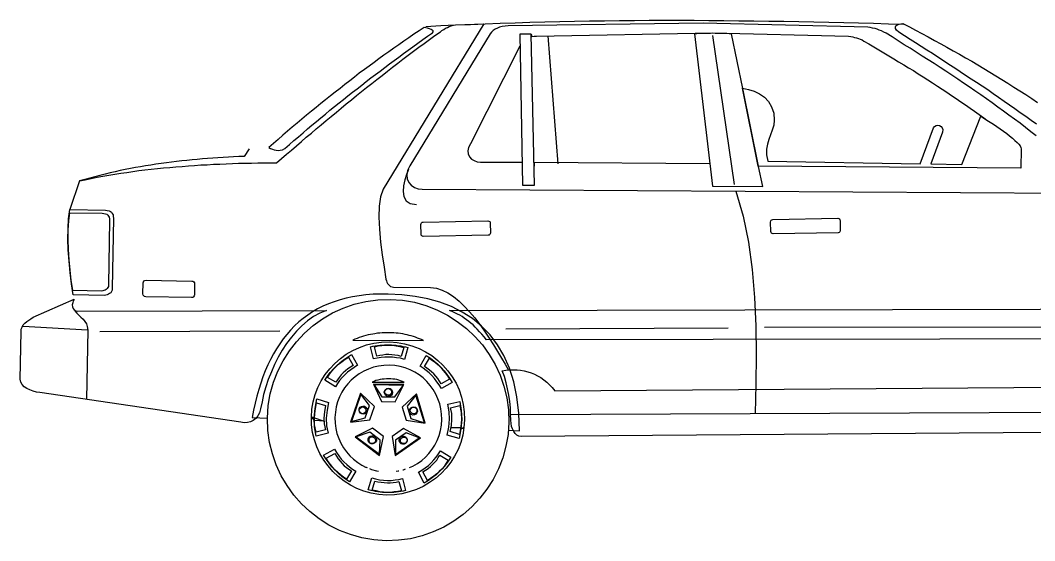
# Model space of a CAD drawing. Extents: x 4612 to 9023, y 19114 to 20603.
# Drawn here: x 4612 to 7514, y 19114 to 20603 of the extents above; entities that cross this region are included whole.
import ezdxf

# ---------------------------------------------------------------- set-up
doc = ezdxf.new("R2010")
doc.units = 0
doc.header["$LTSCALE"] = 100
doc.header["$MEASUREMENT"] = 0
doc.layers.add('LX-CAR', color=6, linetype='CONTINUOUS')

msp = doc.modelspace()

# ---------------------------------------------------------------- linework, layer by layer
at = {"layer": 'LX-CAR'}
msp.add_line((4781.6, 20143.2), (4753.7, 20061.3), dxfattribs=at)
for points in [[(5266.3, 20235.6), (5252.3, 20213.5), (5237.2, 20212.9), (5222.1, 20212.3), (5207.6, 20211.2), (5192.5, 20210.6), (5177.4, 20209.4), (5162.8, 20208.9), (5147.8, 20207.7), (5133.2, 20206.5), (5118.1, 20204.8), (5103.6, 20203.6), (5088.5, 20201.9), (5073.9, 20200.7), (5058.8, 20199), (5044.3, 20197.2), (5029.8, 20194.9), (5014.7, 20193.2), (5000.1, 20190.8), (4985.6, 20188.5), (4970.5, 20186.2), (4956, 20183.9), (4941.4, 20181.5), (4926.9, 20178.6), (4912.4, 20175.7), (4897.8, 20172.8), (4883.3, 20169.3), (4868.8, 20166.4), (4854.3, 20162.9), (4839.7, 20158.9), (4825.2, 20155.4), (4810.7, 20151.3), (4796.2, 20147.2), (4781.6, 20143.2), (4797.9, 20146.7), (4814.7, 20150.2), (4831.6, 20153.7), (4848.4, 20156.6), (4865.3, 20159.5), (4882.1, 20162.4), (4899.6, 20165.3), (4916.4, 20167.6), (4933.9, 20170.5), (4951.3, 20172.8), (4968.7, 20174.6), (4986.2, 20176.9), (5004.2, 20178.6), (5021.6, 20180.4), (5039.6, 20182.1), (5057.1, 20183.9), (5075.1, 20185), (5093.1, 20186.8), (5110.5, 20187.9), (5128.6, 20189.1), (5146.6, 20189.7), (5164.6, 20190.8), (5182.6, 20191.4), (5200.6, 20192.6), (5218.7, 20193.2), (5236.7, 20193.7), (5255.2, 20194.3), (5273.3, 20194.3), (5291.3, 20194.9), (5309.3, 20194.9), (5327.3, 20195.5), (5345.3, 20195.5), (5359.3, 20207.7), (5373.8, 20219.9), (5387.8, 20231.5), (5401.7, 20243.7), (5416.2, 20255.9), (5430.2, 20268.1), (5444.7, 20279.8), (5458.7, 20292), (5473.2, 20304.2), (5487.1, 20315.8), (5501.7, 20328), (5516.2, 20339.6), (5530.1, 20351.8), (5544.7, 20363.4), (5559.2, 20375.1), (5573.7, 20387.3), (5588.3, 20398.9), (5602.8, 20410.5), (5617.9, 20422.1), (5632.4, 20433.8), (5647, 20445.4), (5662.1, 20457), (5677.2, 20468.6), (5691.7, 20480.3), (5706.8, 20491.3), (5721.9, 20502.9), (5737, 20514.5), (5752.1, 20525.6), (5767.3, 20536.6), (5783, 20548.2), (5798.1, 20559.3), (5813.7, 20570.3), (5818.4, 20573.8), (5823.6, 20576.7), (5828.3, 20580.2), (5834.1, 20582.5), (5839.3, 20585.4), (5845.1, 20587.2), (5851, 20588.9), (5857.3, 20589.5), (5938.1, 20593), (5650.4, 20119.4), (5642.9, 20097.8), (5638.8, 20071.1), (5638.2, 20039.7), (5639.4, 20004.9), (5642.9, 19968.3), (5647.5, 19931.6), (5652.8, 19896.2), (5658, 19862.5), (5659.2, 19857.8), (5660.9, 19853.8), (5662.7, 19849.7), (5665, 19846.8), (5667.9, 19843.9), (5671.4, 19841.6), (5675.4, 19840.4), (5680.1, 19839.8), (5785.9, 19838.1), (5802.7, 19836.3), (5819, 19831.1), (5835.3, 19823), (5851, 19812.5), (5867.2, 19799.7), (5882.3, 19785.2), (5897.4, 19768.9), (5912, 19751.5), (5926.5, 19732.9), (5939.9, 19713.7), (5953.2, 19693.9), (5965.4, 19674.8), (5977.6, 19655), (5988.7, 19636.4), (5999.1, 19619), (6009, 19602.1)], [(5323.2, 20239.1), (5327.9, 20236.2), (5333.1, 20233.8), (5338.4, 20232.1), (5344.2, 20230.9), (5350, 20230.4), (5355.8, 20230.9), (5362.2, 20232.7), (5369.2, 20236.2), (5382, 20247.2), (5394.7, 20258.8), (5408.1, 20269.9), (5420.9, 20280.9), (5433.7, 20292), (5446.5, 20302.4), (5459.2, 20313.5), (5472, 20323.9), (5484.8, 20334.4), (5497.6, 20345.4), (5511, 20355.9), (5523.8, 20366.4), (5536.5, 20376.2), (5549.3, 20386.7), (5562.7, 20397.2), (5575.5, 20407), (5588.8, 20417.5), (5601.6, 20427.4), (5615, 20437.8), (5627.8, 20447.7), (5641.2, 20457.6), (5654.5, 20468.1), (5667.9, 20477.9), (5681.2, 20487.8), (5694.6, 20497.7), (5708.6, 20507.6), (5721.9, 20517.4), (5735.3, 20527.3), (5749.2, 20537.8), (5763.2, 20547.7), (5777.1, 20557.6), (5791.1, 20567.4), (5793.4, 20570.3), (5792.8, 20572.7), (5790.5, 20575), (5787, 20576.7), (5782.4, 20578.5), (5777.1, 20580.2), (5771.9, 20581.4), (5767.3, 20582.5), (5752.7, 20572.7), (5738.2, 20562.8), (5723.7, 20552.9), (5709.7, 20543), (5695.2, 20533.1), (5680.7, 20523.3), (5666.7, 20512.8), (5652.2, 20502.9), (5638.2, 20492.5), (5624.3, 20482), (5610.3, 20471.5), (5596.4, 20461.7), (5581.9, 20451.2), (5568.5, 20440.2), (5554.6, 20429.7), (5540.6, 20419.2), (5526.7, 20408.2), (5512.7, 20397.7), (5499.4, 20386.7), (5485.4, 20375.6), (5471.4, 20364.6), (5458.1, 20353.6), (5444.7, 20342.5), (5430.8, 20331.5), (5417.4, 20319.9), (5404, 20308.8), (5390.1, 20297.2), (5376.7, 20285.6), (5363.4, 20274), (5350, 20262.3), (5336.6, 20250.7), (5323.2, 20239.1)], [(7518.8, 20272.2), (7503.1, 20283.8), (7488.1, 20296), (7472.4, 20308.2), (7456.7, 20319.9), (7440.4, 20331.5), (7424.7, 20343.1), (7408.4, 20354.7), (7392.2, 20366.4), (7375.9, 20378), (7359.6, 20389.6), (7343.3, 20400.6), (7327.1, 20412.3), (7310.2, 20423.3), (7293.9, 20434.4), (7277.1, 20446), (7260.2, 20457), (7243.4, 20468.1), (7226.5, 20479.1), (7209.7, 20489.6), (7192.2, 20500.6), (7175.4, 20511.6), (7158, 20522.7), (7141.1, 20533.1), (7123.7, 20544.2), (7106.2, 20555.2), (7088.8, 20565.7), (7082.4, 20569.2), (7076, 20572.7), (7069.6, 20575), (7063.8, 20577.3), (7057.4, 20579.1), (7050.4, 20580.8), (7043.5, 20582), (7036.5, 20583.1), (6565.8, 20594.7), (6007.3, 20586.6), (5999.1, 20586), (5991, 20584.9), (5983.4, 20583.1), (5977.1, 20580.8), (5970.7, 20577.3), (5964.9, 20573.8), (5960.2, 20569.2), (5956.7, 20564.5), (5726.6, 20186.8)], [(5772.5, 20585.4), (5814.9, 20587.8), (5857.3, 20589.5), (5899.8, 20591.2), (5942.2, 20593), (5985.2, 20594.7), (6027.6, 20595.9), (6070, 20597.1), (6112.5, 20598.2), (6155.5, 20599.4), (6197.9, 20600.6), (6240.3, 20601.1), (6283.3, 20601.7), (6325.8, 20602.3), (6368.8, 20602.3), (6411.2, 20602.9), (6454.2, 20602.9), (6496.6, 20602.9), (6539.6, 20602.9), (6582, 20602.3), (6625.1, 20602.3), (6668.1, 20601.7), (6710.5, 20601.1), (6753.5, 20600.6), (6796.5, 20600), (6838.9, 20599.4), (6881.9, 20598.2), (6924.9, 20597.7), (6967.9, 20596.5), (7010.3, 20595.3), (7053.3, 20594.2), (7096.3, 20593), (7139.4, 20591.8)], [(7519.4, 20305.3), (7503.7, 20316.4), (7488.6, 20327.4), (7472.9, 20338.5), (7457.8, 20349.5), (7442.1, 20360.5), (7426.4, 20371), (7410.7, 20382), (7395.1, 20392.5), (7379.9, 20403.5), (7363.7, 20414), (7348, 20424.5), (7332.3, 20434.9), (7316.6, 20445.4), (7300.9, 20455.8), (7285.2, 20466.3), (7268.9, 20476.8), (7253.3, 20486.7), (7237, 20497.1), (7221.3, 20507.6), (7205.6, 20517.4), (7189.3, 20527.9), (7173.6, 20538.4), (7157.4, 20548.2), (7141.7, 20558.7), (7125.4, 20568.6), (7119, 20574.4), (7115.5, 20579.6), (7115.5, 20583.7), (7117.3, 20587.2), (7120.8, 20589.5), (7126, 20591.8), (7131.2, 20593), (7137, 20593.6), (7155.6, 20584.3), (7173.6, 20574.4), (7191.7, 20565.1), (7209.7, 20555.2), (7227.7, 20545.3), (7245.7, 20535.5), (7263.1, 20525.6), (7281.2, 20515.7), (7298.6, 20505.8), (7316, 20495.4), (7334, 20485.5), (7351.5, 20475), (7368.9, 20464.6), (7385.8, 20454.1), (7403.2, 20443.6), (7420.6, 20433.2), (7437.5, 20422.7), (7454.9, 20411.7), (7471.8, 20401.2), (7488.6, 20390.2), (7505.5, 20379.1), (7522.3, 20368.1)], [(6041, 20563.4), (6049.1, 20131.6), (6082.8, 20131.6), (6073.5, 20563.4), (6041, 20563.4)], [(6073.5, 20563.4), (6075.8, 20556.4), (6082.2, 20557), (6089.2, 20557.6), (6593.1, 20566.8), (6981.9, 20557), (6987.7, 20556.4), (6993.5, 20555.2), (6998.7, 20554.1), (7004.5, 20552.9), (7009.7, 20551.2), (7015, 20548.8), (7020.2, 20546.5), (7025.4, 20543.6), (7040, 20535.5), (7053.9, 20526.8), (7068.5, 20518.6), (7082.4, 20509.9), (7096.9, 20501.2), (7110.9, 20493), (7124.8, 20484.3), (7139.4, 20475.6), (7153.3, 20466.9), (7167.2, 20458.8), (7180.6, 20450), (7194.6, 20441.3), (7208.5, 20432.6), (7221.9, 20423.9), (7235.8, 20414.6), (7249.2, 20405.9), (7262.6, 20397.2), (7275.9, 20387.9), (7289.3, 20379.1), (7302.7, 20369.8), (7316, 20361.1), (7329.4, 20351.8), (7342.2, 20342.5), (7355, 20333.2), (7368.3, 20323.9), (7377.6, 20317), (7377.6, 20317)], [(6121.2, 20558.1), (6150.2, 20192.6)], [(6679.1, 20407.6), (6647.1, 20564.5), (6640.1, 20564.5), (6633.2, 20565.1), (6626.8, 20565.1), (6619.8, 20565.1), (6612.8, 20565.1), (6606.5, 20565.1), (6600.1, 20565.1), (6593.1, 20565.7), (6586.7, 20565.1), (6580.3, 20565.1), (6573.9, 20565.1), (6566.9, 20565.1), (6560.5, 20565.1), (6554.2, 20565.1), (6547.2, 20564.5), (6540.8, 20564.5), (6591.9, 20128.7), (6736, 20127.5), (6724.4, 20184.4), (6724.4, 20185.6), (6679.1, 20407.6)], [(6591.9, 20559.3), (6654.1, 20132.7)], [(6041.6, 20528.5), (5899.8, 20249.5), (5894.5, 20239.1), (5892.8, 20229.2), (5893.4, 20220.5), (5896.9, 20212.3), (5902.7, 20206), (5910.2, 20201.3), (5918.9, 20198.4), (5928.8, 20197.2), (6048, 20196.6), (6048, 20193.2)], [(6678.5, 20408.8), (6695.4, 20405.3), (6711.6, 20400.1), (6726.8, 20392.5), (6740.7, 20382.6), (6752.3, 20370.4), (6761.6, 20355.3), (6767.4, 20337.3), (6769.2, 20317), (6767.4, 20302.4), (6763.4, 20288.5), (6758.7, 20275.1), (6753.5, 20261.7), (6749.4, 20248.4), (6746.5, 20233.8), (6747.1, 20217.6), (6750.6, 20200.1), (7186.4, 20192.6), (7224.8, 20294.9), (7227.7, 20299.5), (7231.8, 20301.8), (7237, 20303), (7241.6, 20301.8), (7246.3, 20299.5), (7249.8, 20295.5), (7250.9, 20290.2), (7250.4, 20283.2), (7216.6, 20192), (7305.6, 20190.3), (7360.2, 20328.6), (7368.3, 20323.3), (7377, 20317.5), (7386.3, 20311.7), (7396.2, 20305.3), (7405.5, 20298.9), (7415.4, 20292.5), (7424.7, 20285.6), (7434, 20278.6), (7442.1, 20272.2), (7450.3, 20265.8), (7457.2, 20259.4), (7463.6, 20253.6), (7468.9, 20248.4), (7472.4, 20243.7), (7474.7, 20239.1), (7475.8, 20235.6), (7474.7, 20179.8), (6723.3, 20185.6), (6678.5, 20408.8)], [(5722.5, 20176.3), (5716.7, 20161.8), (5712.1, 20146.1), (5708, 20129.2), (5707.4, 20113), (5709.2, 20098.4), (5716.1, 20086.8), (5727.7, 20078.7), (5745.7, 20075.8)], [(5726.6, 20186.8), (5720.2, 20172.8), (5717.9, 20160.6), (5719, 20149), (5723.1, 20139.1), (5730.1, 20131), (5739.4, 20124.6), (5749.8, 20121.1), (5761.5, 20119.4), (7610.1, 20108.3)], [(6584.4, 20192.6), (6081.7, 20196.1), (6081.7, 20185.6)], [(6659.3, 20114.1), (6680.3, 20042.6), (6695.4, 19967.7), (6705.8, 19889.8), (6712.8, 19810.2), (6716.3, 19728.8), (6717.5, 19645.7), (6716.3, 19562), (6714, 19478.3)], [(4753.7, 20061.3), (4855.4, 20059.5), (4860.6, 20058.9), (4865.9, 20057.8), (4870, 20056), (4872.9, 20053.7), (4875.2, 20050.2), (4877.5, 20046.7), (4878.1, 20041.5), (4878.7, 20036.3), (4875.2, 19835.2), (4874.6, 19830.5), (4872.9, 19826.5), (4870.5, 19823.6), (4867.6, 19821.2), (4864.1, 19818.9), (4860.6, 19817.7), (4856.6, 19816.6), (4852.5, 19816), (4763, 19817.7), (4758.4, 19849.1), (4754.3, 19881.7), (4751.4, 19914.2), (4749.1, 19946.2), (4747.9, 19977), (4748.5, 20007.2), (4750.2, 20035.1), (4753.7, 20061.3)], [(4753.7, 20052.5), (4846.1, 20050.8), (4851.3, 20050.2), (4855.4, 20049.6), (4859.5, 20047.9), (4862.4, 20045.5), (4864.7, 20042.6), (4866.5, 20039.2), (4867.1, 20035.1), (4867.6, 20029.8), (4864.7, 19845.6), (4864.1, 19841.6), (4862.4, 19838.1), (4860.6, 19835.2), (4857.7, 19832.8), (4854.8, 19831.1), (4851.3, 19829.9), (4847.9, 19828.8), (4843.8, 19828.2), (4761.8, 19829.9), (4757.8, 19859), (4754.3, 19888), (4751.4, 19917.7), (4749.7, 19947.3), (4748.5, 19975.8), (4749.1, 20003.1), (4750.8, 20028.7), (4753.7, 20052.5)], [(5764.4, 20025.8), (5949.7, 20028.7), (5952.6, 20028.1), (5955, 20026.9), (5956.1, 20025.2), (5956.7, 20022.3), (5957.3, 19995), (5956.7, 19992.1), (5955.5, 19989.8), (5953.8, 19988.6), (5950.9, 19988), (5764.9, 19984.5), (5762.6, 19985.1), (5760.3, 19986.3), (5759.1, 19988.6), (5758.5, 19990.9), (5758, 20018.8), (5758.5, 20021.1), (5759.7, 20023.5), (5761.5, 20025.2), (5764.4, 20025.8)], [(6765.1, 20032.8), (6951.1, 20036.3), (6953.4, 20035.7), (6955.7, 20034.5), (6956.9, 20032.2), (6957.4, 20029.8), (6958, 20002), (6957.4, 19999.6), (6956.3, 19997.3), (6954.5, 19995.6), (6951.6, 19995), (6766.3, 19992.1), (6763.4, 19992.7), (6761, 19993.8), (6759.9, 19995.6), (6759.3, 19998.5), (6758.7, 20025.8), (6759.3, 20028.7), (6760.5, 20031), (6762.2, 20032.2), (6765.1, 20032.8)], [(4971.6, 19859), (5103, 19856.7), (5105.9, 19856.1), (5108.2, 19854.4), (5110, 19852), (5110.5, 19848.5), (5110, 19817.7), (5109.4, 19814.2), (5107.6, 19811.9), (5105.3, 19810.2), (5101.8, 19809.6), (4971.1, 19811.9), (4967.6, 19812.5), (4965.3, 19814.2), (4963.5, 19816.6), (4962.9, 19820.1), (4963.5, 19851.5), (4964.1, 19854.4), (4965.8, 19857.3), (4968.2, 19858.4), (4971.6, 19859)], [(4765.9, 19805.5), (4763, 19800.3), (4761.8, 19794.5), (4760.7, 19788.7), (4761.3, 19783.5), (4763, 19778.2), (4766.5, 19774.1), (4770.6, 19771.8), (4777, 19770.7), (5487.7, 19772.4), (5469.1, 19764.8), (5450.5, 19755), (5433.7, 19742.8), (5417.4, 19728.8), (5401.7, 19713.1), (5387.8, 19696.3), (5373.8, 19678.2), (5361.6, 19659.1), (5350, 19638.7), (5339.5, 19617.8), (5330.2, 19596.9), (5321.5, 19575.4), (5314.5, 19553.9), (5308.1, 19532.4), (5303.5, 19511.5), (5299.4, 19491.1), (5295.9, 19480.1), (5291.3, 19470.8), (5285.5, 19463.3), (5278.5, 19458), (5270.4, 19454), (5261.7, 19452.2), (5252.3, 19451.6), (5242.5, 19452.8), (4668.3, 19537.6), (4658.4, 19539.4), (4649.1, 19541.7), (4639.2, 19545.2), (4630.5, 19549.2), (4622.9, 19554.5), (4617.1, 19560.9), (4613.1, 19567.8), (4611.9, 19576.6), (4614.2, 19712.6), (4614.8, 19719.5), (4617.1, 19725.3), (4620.6, 19731.2), (4625.3, 19736.4), (4630.5, 19741), (4636.3, 19745.1), (4642.1, 19749.2), (4648.5, 19753.2), (4765.9, 19805.5)], [(6007.8, 19430.1), (6040.4, 19428.4), (6038.7, 19478.9), (6032.8, 19526), (6024.1, 19569), (6011.3, 19607.9), (5995.7, 19643.4), (5977.6, 19674.8), (5956.1, 19703.2), (5931.7, 19728.2), (5905.6, 19749.7), (5876.5, 19768.3), (5845.7, 19784), (5812.6, 19796.8), (5777.7, 19806.1), (5741.7, 19813.1), (5703.3, 19817.7), (5664.4, 19819.5), (5642.9, 19819.5), (5621.4, 19818.9), (5601, 19817.1), (5581.9, 19814.8), (5562.7, 19811.3), (5544.1, 19807.9), (5526.7, 19803.2), (5509.8, 19797.4), (5493.5, 19791.6), (5477.8, 19784.6), (5462.7, 19777.1), (5448.2, 19768.9), (5434.8, 19759.6), (5421.5, 19749.7), (5408.7, 19739.9), (5396.5, 19728.8), (5385.4, 19716.6), (5374.4, 19704.4), (5363.9, 19691.6), (5354.1, 19677.7), (5344.8, 19663.2), (5336, 19648.6), (5327.9, 19632.9), (5320.3, 19616.7), (5312.8, 19599.8), (5305.8, 19582.9), (5300, 19564.9), (5294.2, 19546.3), (5288.4, 19527.2), (5283.7, 19507.4), (5279.1, 19487.6), (5275, 19466.7), (5319.2, 19464.4), (5319.2, 19469.1), (5319.5, 19469.1)], [(5670.2, 19804.4), (5705.7, 19802.1), (5739.4, 19796.2), (5772.5, 19787), (5803.9, 19774.7), (5834.1, 19759.6), (5862, 19741.6), (5888.2, 19721.3), (5912.6, 19698.6), (5934.7, 19674.2), (5953.8, 19646.9), (5970.7, 19618.4), (5984.6, 19587.6), (5995.7, 19556.2), (6003.8, 19523.1), (6008.5, 19488.8), (6009.6, 19453.4), (6007.3, 19417.9), (6001.5, 19384.2), (5992.2, 19351.1), (5980, 19319.7), (5964.9, 19289.5), (5946.9, 19261.6), (5926.5, 19235.5), (5903.9, 19211.1), (5879.4, 19189), (5852.1, 19169.8), (5823.6, 19152.9), (5792.9, 19139), (5761.5, 19127.9), (5728.3, 19119.8), (5694.1, 19115.2), (5658.6, 19114), (5623.2, 19116.3), (5589.4, 19122.1), (5556.3, 19131.4), (5524.9, 19143.6), (5494.7, 19158.8), (5466.8, 19176.8), (5440.7, 19197.1), (5416.3, 19219.8), (5394.2, 19244.2), (5375, 19271.5), (5358.1, 19300), (5344.2, 19330.8), (5333.1, 19362.1), (5325, 19395.3), (5320.4, 19429.6), (5319.2, 19465), (5321.5, 19500.4), (5327.3, 19534.1), (5336.6, 19567.3), (5348.8, 19598.7), (5364, 19628.9), (5382, 19656.8), (5402.3, 19682.9), (5425, 19707.3), (5449.4, 19729.4), (5476.7, 19748.6), (5505.2, 19765.5), (5536, 19779.4), (5567.3, 19790.4), (5600.5, 19798.6), (5634.8, 19803.2), (5670.2, 19804.4)], [(4768.2, 19771.8), (4773.5, 19765.4), (4779.3, 19759.6), (4785.1, 19753.8), (4791.5, 19748), (4796.7, 19741.6), (4801.4, 19734.6), (4803.7, 19726.5), (4804.9, 19716.6), (4801.4, 19519)], [(5945.7, 19688.7), (5938.7, 19696.8), (5932.3, 19705), (5925.3, 19712), (5919.5, 19718.9), (5913.1, 19725.3), (5907.3, 19731.2), (5900.9, 19736.4), (5895.1, 19741.6), (5888.7, 19746.2), (5882.3, 19750.9), (5875.9, 19755), (5869.5, 19759), (5862.6, 19762.5), (5855.6, 19766), (5848, 19769.5), (5839.9, 19773), (7952.4, 19777.1)], [(4804.3, 19716), (4620, 19726.5)], [(4839.7, 19712.6), (5354.1, 19714.3)], [(5765.5, 19687), (5759.7, 19689.3), (5754.5, 19691.6), (5748.7, 19693.9), (5742.8, 19696.3), (5737, 19698), (5730.6, 19699.8), (5724.8, 19701.5), (5718.4, 19703.2), (5712.6, 19704.4), (5706.2, 19705.6), (5699.8, 19706.7), (5693.5, 19707.3), (5687.1, 19707.9), (5680.7, 19708.5), (5674.3, 19709.1), (5667.9, 19709.1), (5660.9, 19709.1), (5653.9, 19709.1), (5647, 19708.5), (5640.6, 19707.9), (5633.6, 19707.3), (5626.6, 19706.2), (5620.2, 19705), (5613.8, 19703.8), (5606.8, 19702.7), (5600.5, 19700.9), (5594.1, 19699.2), (5587.7, 19696.8), (5581.9, 19695.1), (5575.5, 19692.8), (5569.1, 19690.5), (5563.3, 19687.6), (5765.5, 19687)], [(6001.5, 19720.1), (6636.7, 19723)], [(6741.3, 19724.7), (7640.9, 19725.9)], [(5667.9, 19682.9), (5690, 19681.2), (5711.5, 19677.7), (5732.4, 19671.9), (5752.7, 19664.3), (5771.3, 19654.4), (5789.3, 19643.4), (5806.2, 19630), (5821.3, 19616.1), (5835.3, 19599.8), (5847.5, 19582.9), (5858.5, 19564.4), (5867.2, 19545.2), (5874.2, 19524.8), (5879.4, 19503.9), (5882.3, 19482.4), (5882.9, 19459.8), (5881.2, 19437.7), (5877.7, 19416.2), (5871.9, 19395.3), (5864.3, 19374.9), (5854.4, 19356.3), (5843.4, 19338.3), (5830, 19321.5), (5816.1, 19306.3), (5799.8, 19292.4), (5783, 19280.2), (5764.4, 19269.2), (5745.2, 19260.4), (5724.8, 19253.5), (5703.9, 19248.2), (5682.4, 19245.3), (5659.7, 19244.7), (5637.7, 19246.5), (5616.2, 19250), (5595.2, 19255.8), (5574.9, 19263.3), (5556.3, 19273.2), (5538.3, 19284.2), (5521.4, 19297.6), (5506.3, 19312.1), (5492.4, 19327.8), (5480.2, 19344.7), (5469.1, 19363.3), (5460.4, 19382.5), (5453.4, 19402.8), (5448.2, 19423.7), (5445.3, 19445.2), (5444.7, 19467.9), (5446.5, 19490), (5449.9, 19511.5), (5455.8, 19532.4), (5463.3, 19552.7), (5473.2, 19571.3), (5484.2, 19589.3), (5497.6, 19606.2), (5512.1, 19621.3), (5527.8, 19635.3), (5544.7, 19647.5), (5563.3, 19658.5), (5582.4, 19667.2), (5602.8, 19674.2), (5623.7, 19679.4), (5645.2, 19682.3), (5667.9, 19682.9)], [(7891.4, 19691.6), (5945.7, 19688.7)], [(5613.8, 19668.4), (5620.8, 19670.1), (5627.2, 19671.3), (5634.2, 19672.4), (5640.6, 19673), (5647, 19673.6), (5653.9, 19674.2), (5660.3, 19674.2), (5666.7, 19674.2), (5673.7, 19674.2), (5680.1, 19673.6), (5686.5, 19673), (5693.5, 19671.9), (5700.4, 19671.3), (5706.8, 19669.5), (5713.8, 19668.4), (5720.8, 19666.6), (5710.9, 19632.9), (5699.8, 19635.8), (5688.2, 19637.6), (5677.2, 19638.7), (5666.1, 19639.3), (5654.5, 19639.3), (5644.1, 19638.2), (5633, 19636.4), (5622.6, 19634.1), (5613.8, 19668.4)], [(5625.5, 19669), (5635.9, 19671.3), (5646.4, 19672.4), (5656.2, 19673.6), (5666.7, 19673.6), (5677.2, 19673), (5687.6, 19671.9), (5698.1, 19669.5), (5709.2, 19667.2), (5701.6, 19641.1), (5692.9, 19643.4), (5683.6, 19644.6), (5674.8, 19645.7), (5666.1, 19646.3), (5657.4, 19646.3), (5648.7, 19645.1), (5640.6, 19644), (5632.4, 19642.2), (5625.5, 19669)], [(5483.7, 19573.1), (5491.2, 19584.7), (5498.8, 19595.2), (5507.5, 19605), (5516.8, 19614.3), (5526.1, 19623), (5536.5, 19631.2), (5548.2, 19639.3), (5559.8, 19646.9), (5576.6, 19616.1), (5566.8, 19609.7), (5557.5, 19603.3), (5548.2, 19596.3), (5540, 19588.8), (5532.5, 19580.6), (5525.5, 19572.5), (5519.1, 19563.8), (5513.3, 19554.5), (5483.7, 19573.1)], [(5491.2, 19581.2), (5497, 19590.5), (5502.8, 19598.6), (5509.8, 19606.8), (5516.8, 19613.8), (5524.9, 19620.7), (5533, 19627.1), (5541.8, 19633.5), (5551.1, 19639.3), (5564.4, 19615.5), (5556.9, 19610.8), (5549.3, 19605.6), (5542.3, 19599.8), (5535.9, 19594), (5529.6, 19588.2), (5524.3, 19581.2), (5519.1, 19574.2), (5514.4, 19567.3), (5491.2, 19581.2)], [(5773.6, 19643.4), (5785.3, 19635.8), (5795.7, 19627.7), (5805.6, 19619.6), (5814.9, 19610.3), (5824.2, 19600.4), (5832.4, 19589.9), (5839.9, 19578.9), (5847.5, 19566.7), (5816.6, 19549.8), (5810.3, 19559.7), (5803.9, 19569), (5796.9, 19578.3), (5789.3, 19586.4), (5781.8, 19594), (5773.1, 19601), (5764.4, 19607.3), (5755.6, 19613.2), (5773.6, 19643.4)], [(5782.4, 19635.8), (5791.1, 19630), (5799.8, 19623.6), (5807.4, 19617.2), (5814.9, 19609.7), (5821.3, 19602.1), (5827.7, 19594), (5834.1, 19585.3), (5839.9, 19576), (5816.1, 19562.6), (5811.4, 19570.2), (5806.2, 19577.7), (5801, 19584.7), (5795.1, 19591.1), (5788.8, 19596.9), (5782.4, 19602.1), (5775.4, 19607.3), (5768.4, 19612), (5782.4, 19635.8)], [(5725.4, 19323.2), (5735.3, 19327.3), (5748.1, 19334.8), (5760.3, 19343.5), (5771.3, 19353.4), (5781.2, 19363.9), (5790.5, 19375.5), (5798.1, 19387.7), (5805, 19401.1), (5810.3, 19415), (5814.3, 19429.5), (5816.6, 19444.7), (5817.8, 19460.4), (5817.2, 19476), (5815.5, 19491.1), (5812, 19505.7), (5806.8, 19520.2), (5801, 19533.5), (5793.4, 19546.3), (5784.7, 19558.5), (5775.4, 19569.6), (5764.4, 19579.5), (5752.7, 19588.8), (5740.5, 19596.3), (5727.1, 19603.3), (5713.2, 19608.5), (5698.7, 19612.6), (5683.6, 19614.9), (5667.9, 19616.1), (5652.2, 19615.5), (5637.1, 19613.8), (5622.6, 19610.3), (5608, 19605), (5594.7, 19599.2), (5581.9, 19591.7), (5569.7, 19582.9), (5558.6, 19573.7), (5548.7, 19562.6), (5539.4, 19551), (5531.9, 19538.8), (5524.9, 19525.4), (5519.7, 19511.5), (5515.6, 19496.9), (5513.3, 19481.8), (5512.1, 19466.2), (5512.7, 19450.5), (5514.4, 19435.4), (5517.9, 19420.8), (5523.2, 19406.3), (5529, 19392.9), (5536.5, 19380.1), (5545.3, 19367.9), (5555.1, 19356.9), (5565.6, 19347), (5577.2, 19337.7), (5589.4, 19330.2), (5601.6, 19323.8), (5601.6, 19323.8)], [(5991, 19600.4), (6001.5, 19601.5), (6012.5, 19602.7), (6023, 19602.7), (6033.4, 19602.7), (6043.3, 19601.5), (6053.8, 19599.8), (6063.7, 19596.9), (6073.5, 19594), (6082.8, 19590.5), (6092.1, 19585.8), (6100.8, 19580.6), (6109.6, 19574.2), (6118.3, 19567.8), (6126.4, 19560.3), (6134, 19552.1), (6141.5, 19542.9), (7848.4, 19555)], [(7799.5, 19425.5), (6045.1, 19412.1), (6038.7, 19413.3), (6032.8, 19416.2), (6028.2, 19420.8), (6023.5, 19426.6), (6020.1, 19433.6), (6017.7, 19441.2), (6016, 19449.9), (6015.4, 19458), (6014.8, 19476), (6014.3, 19494), (6012.5, 19512), (6009.6, 19530.1), (6006.1, 19548.1), (6002, 19566.1), (5996.8, 19583.5), (5991, 19600.4)], [(5710.3, 19567.3), (5705.1, 19569.6), (5699.8, 19571.3), (5694.6, 19573.1), (5689.4, 19574.8), (5683.6, 19576), (5677.7, 19576.6), (5671.9, 19577.1), (5666.1, 19577.1), (5659.7, 19577.1), (5653.3, 19576.6), (5647.5, 19576), (5641.7, 19574.8), (5635.3, 19573.7), (5629.5, 19571.9), (5624.3, 19569.6), (5618.5, 19567.3), (5710.3, 19567.3)], [(5622, 19562), (5645.2, 19512), (5684.7, 19511.5), (5709.7, 19560.9), (5622, 19562)], [(5556.9, 19453.4), (5611.5, 19459.8), (5624.9, 19497.5), (5585.3, 19536.4), (5556.9, 19453.4)], [(5559.8, 19455.1), (5598.7, 19465.6), (5610.9, 19501), (5586.5, 19533.5), (5559.8, 19455.1)], [(5624.3, 19560.3), (5646.4, 19526), (5683.6, 19525.4), (5707.4, 19558.5), (5624.3, 19560.3)], [(5665.6, 19550.4), (5670.2, 19549.2), (5673.7, 19546.9), (5676, 19542.9), (5677.2, 19538.2), (5676, 19533.5), (5673.7, 19530.1), (5670.2, 19527.7), (5665.6, 19526.6), (5660.9, 19527.7), (5656.8, 19530.1), (5654.5, 19534.1), (5653.3, 19538.8), (5654.5, 19543.4), (5657.4, 19546.9), (5660.9, 19549.2), (5665.6, 19550.4)], [(5665, 19549.2), (5668.5, 19548.7), (5671.4, 19546.3), (5673.7, 19542.9), (5674.3, 19539.4), (5673.7, 19535.9), (5671.4, 19533), (5667.9, 19530.6), (5664.4, 19530.1), (5660.9, 19531.2), (5657.4, 19533.5), (5655.1, 19536.4), (5654.5, 19539.9), (5655.7, 19543.4), (5658, 19546.3), (5660.9, 19548.7), (5665, 19549.2)], [(5745.2, 19534.1), (5704.5, 19496.4), (5716.1, 19458.6), (5770.7, 19449.9), (5745.2, 19534.1)], [(5458.7, 19413.3), (5453.4, 19439.4), (5452.9, 19465.6), (5455.2, 19492.3), (5460.4, 19519.6), (5494.1, 19509.7), (5489.5, 19487), (5487.1, 19465), (5488.3, 19442.9), (5492.4, 19421.4), (5458.7, 19413.3)], [(5458.1, 19424.9), (5454, 19445.2), (5453.4, 19465.6), (5455.2, 19486.5), (5459.2, 19508), (5485.4, 19500.4), (5481.9, 19482.4), (5480.8, 19465), (5481.3, 19448.1), (5484.8, 19431.3), (5458.1, 19424.9)], [(5744, 19530.6), (5718.4, 19499.3), (5729.5, 19463.8), (5768.4, 19451.6), (5744, 19530.6)], [(5869, 19512.6), (5873.6, 19486.5), (5874.8, 19460.4), (5872.5, 19433.6), (5867.2, 19406.3), (5833.5, 19416.2), (5838.2, 19438.8), (5839.9, 19461.5), (5839.3, 19483), (5835.3, 19504.5), (5869, 19512.6)], [(5581.9, 19491.7), (5584.2, 19495.8), (5587.7, 19498.1), (5591.8, 19499.3), (5596.4, 19498.7), (5600.5, 19496.4), (5603.4, 19492.9), (5604.5, 19488.2), (5603.9, 19483.6), (5601.6, 19479.5), (5598.1, 19477.2), (5593.5, 19476), (5588.8, 19476.6), (5584.8, 19478.9), (5582.4, 19482.4), (5581.3, 19487), (5581.9, 19491.7)], [(5582.4, 19490), (5584.2, 19493.4), (5587.7, 19495.8), (5591.2, 19496.9), (5594.7, 19496.4), (5597.6, 19494.6), (5599.9, 19491.1), (5601, 19487.6), (5600.5, 19484.1), (5598.7, 19480.7), (5595.2, 19478.3), (5591.8, 19477.2), (5588.3, 19477.8), (5584.8, 19479.5), (5583, 19483), (5581.9, 19486.5), (5582.4, 19490)], [(5747.5, 19488.8), (5748.1, 19484.1), (5746.9, 19479.5), (5744, 19476), (5739.9, 19473.7), (5735.3, 19473.1), (5730.6, 19474.9), (5727.1, 19477.8), (5724.8, 19481.8), (5724.2, 19486.5), (5726, 19491.1), (5728.9, 19494), (5733, 19496.4), (5737.6, 19496.9), (5742.3, 19495.8), (5745.2, 19492.9), (5747.5, 19488.8)], [(5746.3, 19489.4), (5746.3, 19485.3), (5745.7, 19481.8), (5743.4, 19478.9), (5739.9, 19477.2), (5736.5, 19476.6), (5733, 19477.8), (5730.1, 19480.1), (5728.3, 19483.6), (5727.7, 19487.6), (5728.9, 19491.1), (5731.2, 19494), (5734.1, 19495.8), (5738.2, 19496.4), (5741.7, 19495.2), (5744.6, 19492.9), (5746.3, 19489.4)], [(5869.5, 19501), (5873.6, 19480.7), (5874.2, 19460.4), (5872.5, 19439.4), (5868.4, 19417.9), (5842.2, 19426), (5845.7, 19443.5), (5846.9, 19460.9), (5846.3, 19477.8), (5842.8, 19494.6), (5869.5, 19501)], [(6016, 19475.4), (7840.2, 19482.4)], [(5444.7, 19467.9), (5452.9, 19458), (5452.9, 19465.6), (5444.7, 19467.9)], [(5481.3, 19456.3), (5453.4, 19458), (5453.4, 19465.6), (5481.3, 19456.3)], [(5640, 19358.1), (5651, 19412.1), (5619.6, 19435.9), (5570.3, 19411), (5640, 19358.1)], [(5639.4, 19361.6), (5641.7, 19401.6), (5612.1, 19424.3), (5573.2, 19411), (5639.4, 19361.6)], [(5756.8, 19408), (5708.6, 19434.8), (5676, 19412.1), (5684.7, 19357.5), (5756.8, 19408)], [(5753.3, 19408), (5715.5, 19422.6), (5685.3, 19401.6), (5685.3, 19360.4), (5753.3, 19408)], [(5871.9, 19437.1), (5844.5, 19438.3), (5844.5, 19437.7), (5871.9, 19437.1)], [(5872.5, 19433.6), (5881.2, 19436.5), (5881.2, 19437.7), (5872.5, 19433.6)], [(5611.5, 19393.5), (5608.6, 19397), (5606.8, 19401.1), (5607.4, 19405.7), (5609.2, 19409.8), (5612.7, 19412.7), (5617.3, 19414.4), (5622, 19414.4), (5626, 19412.1), (5628.9, 19408.6), (5630.7, 19404.5), (5630.7, 19399.9), (5628.4, 19395.8), (5624.9, 19392.9), (5620.2, 19391.2), (5615.6, 19391.2), (5611.5, 19393.5)], [(5613.3, 19393.5), (5610.9, 19396.4), (5609.8, 19400.5), (5609.8, 19404), (5610.9, 19407.5), (5613.8, 19409.8), (5617.3, 19411), (5621.4, 19410.4), (5624.9, 19408.6), (5627.2, 19405.7), (5628.4, 19402.2), (5628.4, 19398.7), (5626.6, 19395.3), (5623.7, 19392.9), (5620.2, 19391.8), (5616.7, 19391.8), (5613.3, 19393.5)], [(5714.4, 19391.8), (5710.3, 19390), (5705.7, 19390), (5701.6, 19391.2), (5698.1, 19394.7), (5695.8, 19398.7), (5695.8, 19403.4), (5697.5, 19407.5), (5700.4, 19411), (5705.1, 19412.7), (5709.7, 19413.3), (5713.8, 19411.5), (5717.3, 19408), (5719, 19404), (5719, 19399.3), (5717.3, 19395.3), (5714.4, 19391.8)], [(5714.4, 19393.5), (5710.9, 19391.8), (5707.4, 19391.8), (5703.9, 19392.9), (5701, 19395.3), (5699.8, 19398.7), (5699.8, 19402.2), (5701, 19405.7), (5703.3, 19408.6), (5706.8, 19410.4), (5710.9, 19410.4), (5714.4, 19409.2), (5717.3, 19406.3), (5718.4, 19402.8), (5718.4, 19399.3), (5717.3, 19396.4), (5714.4, 19393.5)], [(5554, 19282.5), (5542.3, 19290.1), (5531.9, 19297.6), (5522, 19306.3), (5512.7, 19315.6), (5503.4, 19325.5), (5495.3, 19336), (5487.1, 19347), (5479.6, 19359.2), (5511, 19376.1), (5516.8, 19366.2), (5523.2, 19356.9), (5530.1, 19347.6), (5537.7, 19339.5), (5545.8, 19331.9), (5554, 19324.9), (5562.7, 19318.6), (5572, 19312.7), (5554, 19282.5)], [(5545.3, 19290.1), (5536.5, 19295.9), (5527.8, 19302.3), (5520.3, 19308.7), (5512.7, 19316.2), (5505.7, 19323.8), (5499.4, 19331.9), (5492.9, 19340.6), (5487.1, 19349.9), (5511.5, 19363.3), (5516.2, 19355.7), (5521.4, 19348.2), (5526.7, 19341.2), (5533, 19334.8), (5538.9, 19328.4), (5545.3, 19323.2), (5552.2, 19318.6), (5559.2, 19313.9), (5545.3, 19290.1)], [(5844, 19353.4), (5836.4, 19341.8), (5828.9, 19331.3), (5820.1, 19320.9), (5811.4, 19311.6), (5801.5, 19302.9), (5791.1, 19294.7), (5779.5, 19286.6), (5767.8, 19279), (5751, 19309.8), (5760.9, 19316.2), (5770.2, 19322.6), (5779.5, 19329.6), (5787.6, 19337.1), (5795.1, 19345.3), (5802.1, 19353.4), (5808.5, 19362.1), (5814.3, 19371.4), (5844, 19353.4)], [(5836.4, 19344.1), (5830.6, 19335.4), (5824.8, 19326.7), (5817.8, 19319.1), (5810.8, 19312.1), (5803.3, 19305.2), (5795.1, 19298.8), (5785.9, 19292.4), (5776.6, 19286.6), (5763.8, 19311), (5771.3, 19315.6), (5778.9, 19320.9), (5785.3, 19326.1), (5791.7, 19331.9), (5798.1, 19338.3), (5803.3, 19344.7), (5807.9, 19351.7), (5812.6, 19358.6), (5836.4, 19344.1)], [(5605.1, 19322.6), (5602.8, 19323.2), (5601.6, 19323.8), (5601.6, 19323.8)], [(5610.9, 19320.3), (5616.7, 19318), (5631.3, 19313.9), (5637.1, 19312.7), (5637.1, 19312.7)], [(5694.6, 19313.3), (5692.9, 19312.7), (5687.1, 19312.1), (5687.1, 19312.1)], [(5713.2, 19318.6), (5707.4, 19316.2), (5706.8, 19316.2), (5706.8, 19316.2)], [(5713.8, 19257.5), (5707.4, 19255.8), (5700.4, 19254.6), (5694, 19253.5), (5687.6, 19252.9), (5680.7, 19252.3), (5674.3, 19251.7), (5667.9, 19251.7), (5661.5, 19251.7), (5654.5, 19251.7), (5648.1, 19252.3), (5641.7, 19252.9), (5634.7, 19254), (5627.8, 19254.6), (5621.4, 19256.4), (5614.4, 19257.5), (5607.4, 19259.3), (5617.3, 19293.6), (5628.4, 19290.6), (5640, 19288.3), (5651, 19287.2), (5662.1, 19286.6), (5673.1, 19286.6), (5684.2, 19287.7), (5694.6, 19289.5), (5705.1, 19291.8), (5713.8, 19257.5)], [(5702.2, 19256.9), (5691.7, 19254.6), (5681.2, 19253.5), (5671.4, 19252.3), (5660.9, 19252.3), (5651, 19252.9), (5640.6, 19254), (5630.1, 19256.4), (5619.1, 19258.7), (5626.6, 19284.8), (5635.3, 19282.5), (5644.6, 19281.3), (5653.3, 19280.2), (5662.1, 19279.6), (5670.2, 19279.6), (5678.9, 19280.8), (5687.1, 19281.9), (5695.2, 19283.7), (5702.2, 19256.9)]]:
    msp.add_lwpolyline(points, dxfattribs=at)

doc.saveas('drawing.dxf')
